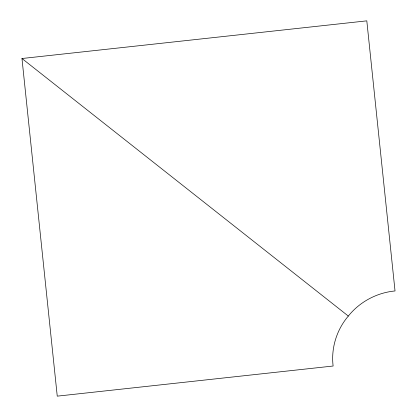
<?xml version="1.0" encoding="UTF-8"?>
<svg xmlns="http://www.w3.org/2000/svg" width="417" height="417" viewBox="0 0 417 417"><rect width="100%" height="100%" fill="white"/><g stroke="black" fill="none" stroke-linecap="round" stroke-linejoin="round"><path stroke-width="0.63" d="M348.331 316.065C336.66 329.717 330.936 348.174 333.12 366.022L57.249 396.15L21.971 58.51L366.809 20.85L395.029 290.962C376.911 292.645 359.694 301.825 348.331 316.065L21.971 58.51"/></g></svg>
